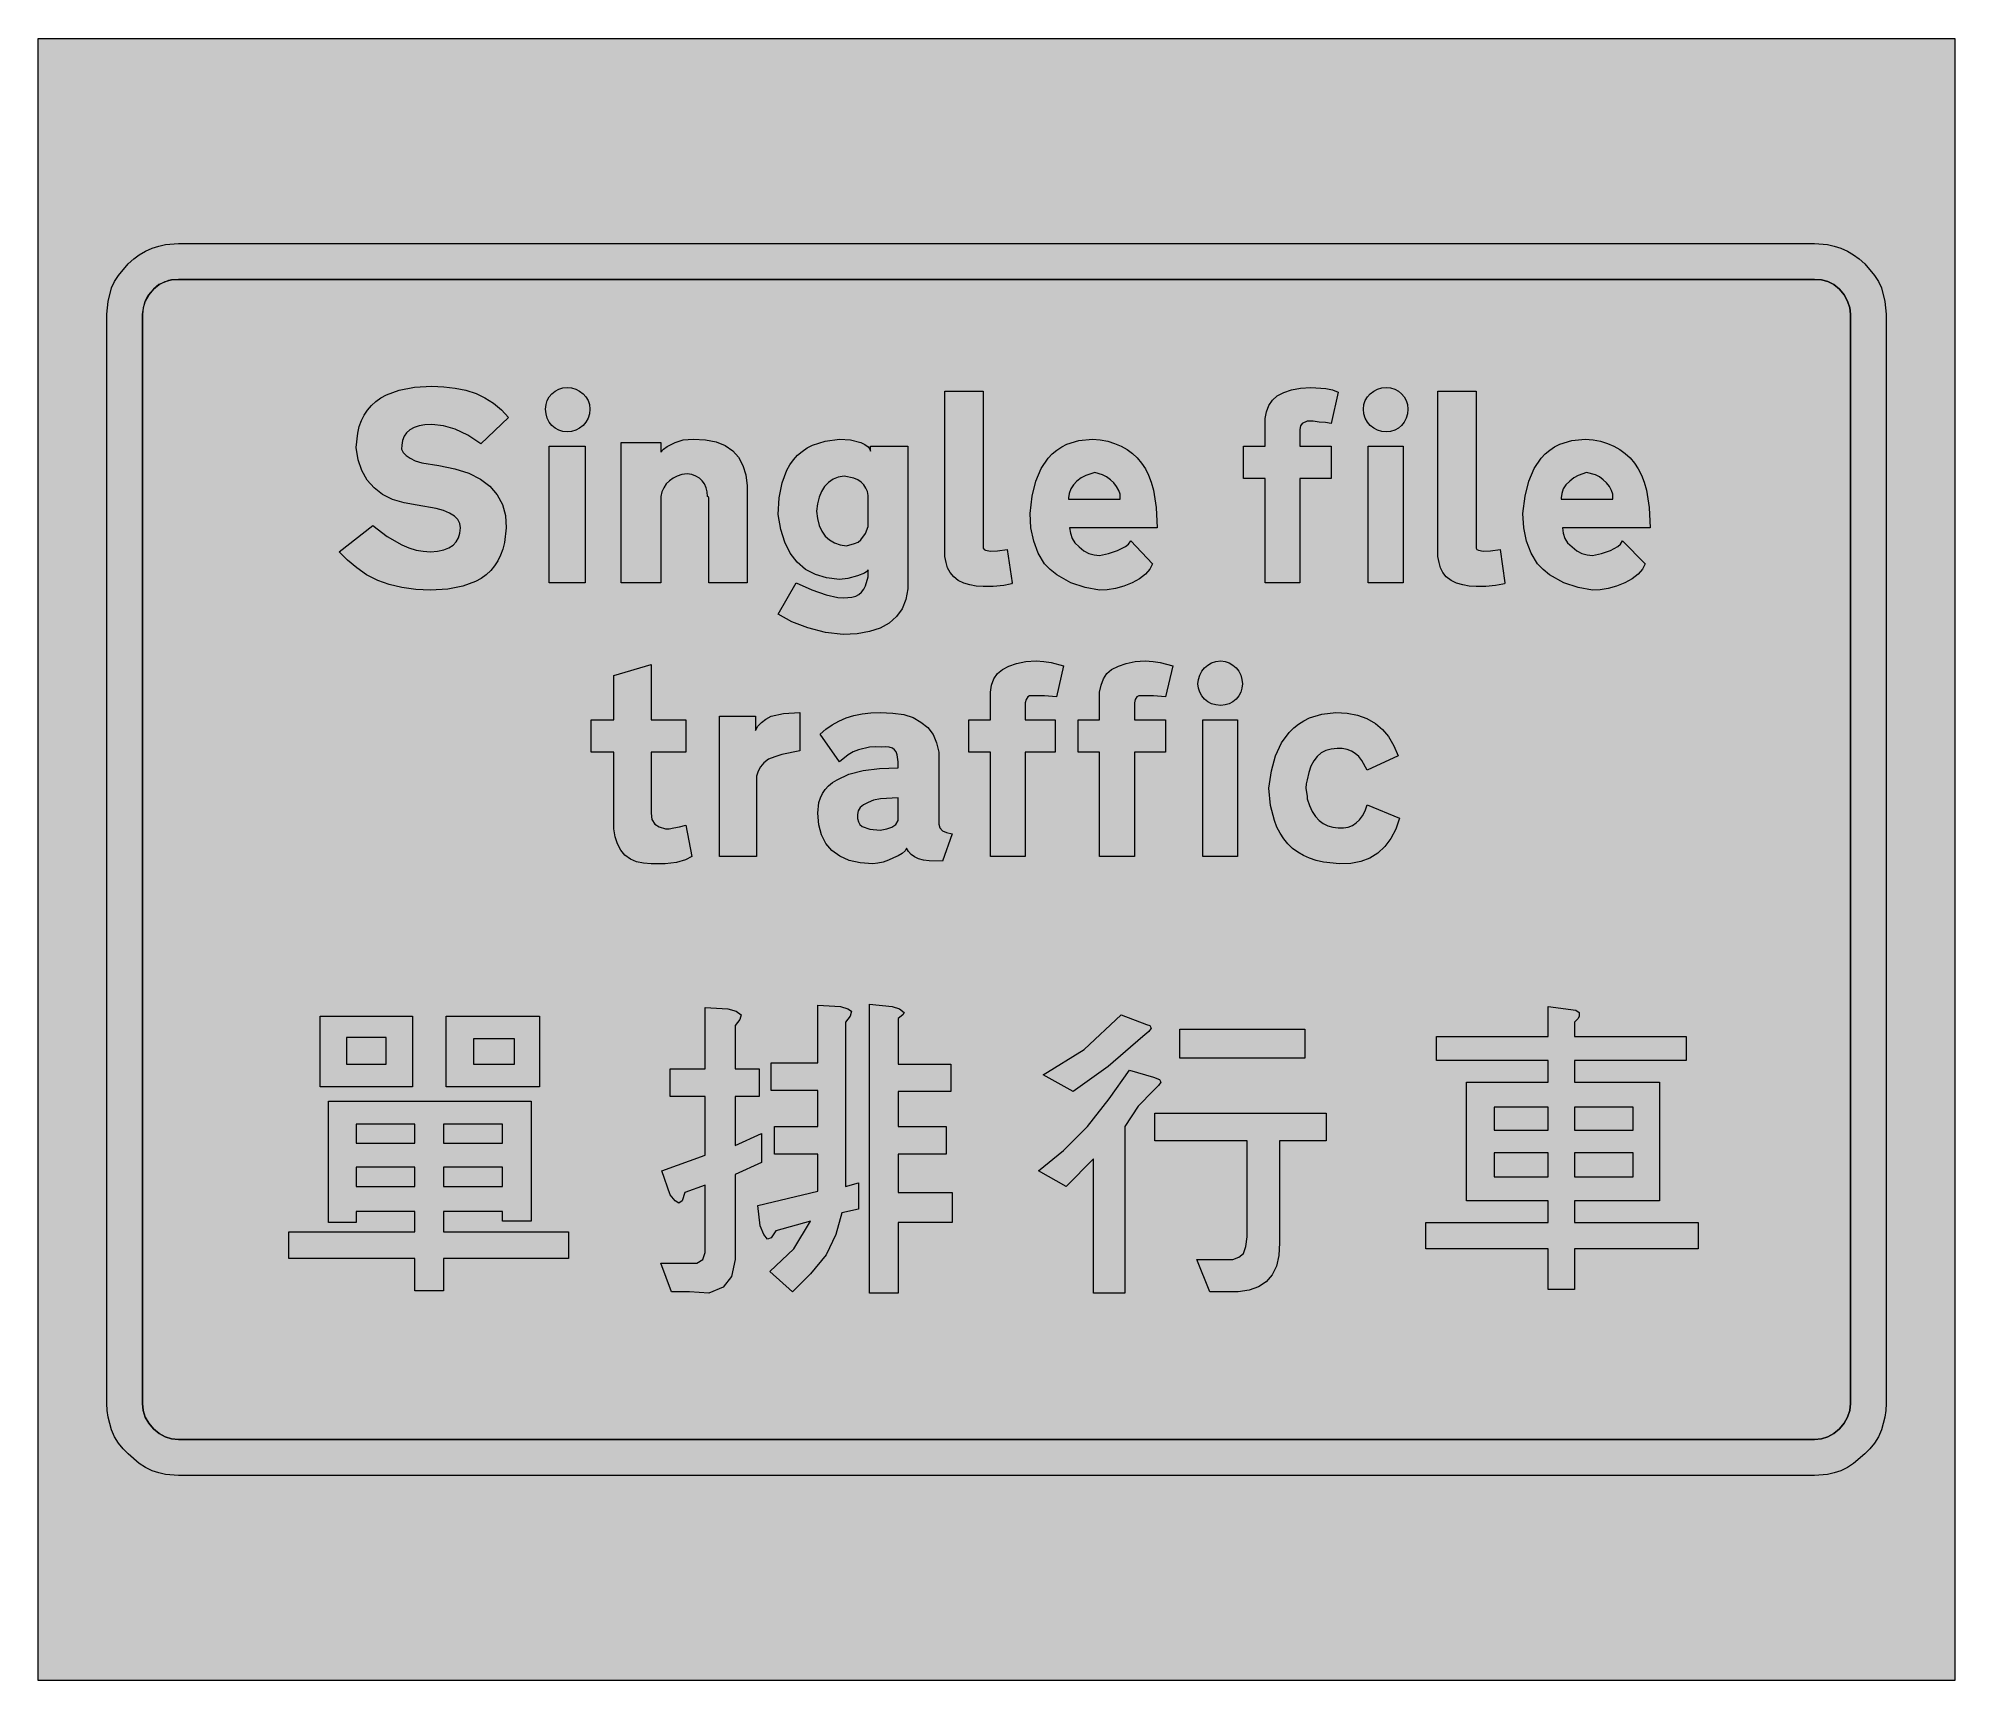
# Model space of a CAD drawing. Header units: metres. Extents: x 141 to 429, y 13 to 259.
import ezdxf

# ---------------------------------------------------------------- set-up
doc = ezdxf.new("R2010")
doc.units = ezdxf.units.M
for name, color, linetype, true_color in [('FILL_BLACK_000000', 7, 'Continuous', 0x000000), ('FILL_WHITE_FFFFFF', 7, 'Continuous', 0xffffff), ('FILL_YELLOW_FFFF00', 7, 'Continuous', 0xffff00)]:
    doc.layers.add(name, color=color, linetype=linetype, true_color=true_color)

msp = doc.modelspace()

# ---------------------------------------------------------------- hatches: boundary and pattern name
at = {"layer": 'FILL_BLACK_000000', "true_color": 0x000000}
h = msp.add_hatch(color=7, dxfattribs=at)
h.dxf.hatch_style = 1
h.paths.add_polyline_path([(409.68, 228.26), (410.69, 228.04), (411.66, 227.7), (412.68, 227.26), (413.59, 226.73), (414.44, 226.11), (415.26, 225.36), (416.72, 223.63), (417.31, 222.7), (417.78, 221.76), (418.27, 219.71), (418.5, 217.8), (418.5, 54.36), (418.44, 53.31), (418.27, 52.31), (417.78, 50.4), (417.31, 49.36), (416.72, 48.4), (416.03, 47.54), (415.26, 46.8), (413.59, 45.34), (412.68, 44.75), (411.66, 44.28), (410.69, 43.94), (409.68, 43.72), (407.7, 43.56), (162.18, 43.56), (160.2, 43.72), (159.19, 43.94), (158.22, 44.28), (157.2, 44.75), (156.28, 45.34), (154.62, 46.8), (153.85, 47.54), (153.16, 48.4), (152.57, 49.36), (152.1, 50.4), (151.6, 52.31), (151.44, 53.31), (151.38, 54.36), (151.38, 217.8), (151.6, 219.71), (152.1, 221.76), (152.57, 222.7), (153.16, 223.63), (154.62, 225.36), (155.44, 226.11), (156.28, 226.73), (157.2, 227.26), (158.22, 227.7), (159.19, 228.04), (160.2, 228.26), (162.18, 228.42), (407.7, 228.42), (409.68, 228.26)])
h.paths.add_polyline_path([(157.18, 52.34), (157.69, 51.42), (158.4, 50.58), (159.24, 49.87), (160.15, 49.37), (161.13, 49.06), (162.18, 48.96), (407.7, 48.96), (408.75, 49.06), (409.72, 49.37), (410.64, 49.87), (411.48, 50.58), (412.19, 51.42), (412.69, 52.34), (413, 53.31), (413.1, 54.36), (413.1, 217.8), (413, 218.77), (412.69, 219.76), (412.19, 220.71), (411.48, 221.58), (410.64, 222.26), (409.72, 222.71), (408.75, 222.95), (407.7, 223.02), (162.18, 223.02), (161.12, 222.98), (160.64, 222.87), (160.2, 222.66), (159.23, 222.26), (158.4, 221.58), (157.69, 220.71), (157.18, 219.76), (156.88, 218.77), (156.78, 217.8), (156.78, 54.36), (156.88, 53.31), (157.18, 52.34)], flags=16)
h = msp.add_hatch(color=7, dxfattribs=at)
h.dxf.hatch_style = 1
h.paths.add_polyline_path([(195.65, 197.57), (195.88, 197.06), (196.32, 196.61), (196.92, 196.2), (197.7, 195.83), (198.67, 195.53), (201.24, 195.12), (203.64, 194.62), (205.73, 193.94), (207.48, 193.06), (208.91, 191.99), (210.01, 190.73), (210.78, 189.27), (211.22, 187.62), (211.32, 185.76), (211.08, 183.55), (210.84, 182.56), (210.51, 181.64), (210.1, 180.8), (209.6, 180.03), (209.02, 179.34), (208.35, 178.72), (207.6, 178.17), (206.76, 177.7), (204.84, 176.98), (202.58, 176.54), (199.98, 176.4), (197.76, 176.5), (195.68, 176.78), (193.78, 177.24), (192.06, 177.84), (190.4, 178.72), (188.91, 179.73), (187.55, 180.88), (186.3, 182.16), (191.34, 186.12), (193.5, 184.44), (195.66, 183.2), (196.74, 182.75), (197.82, 182.42), (198.9, 182.23), (199.98, 182.16), (201.05, 182.27), (201.97, 182.47), (202.75, 182.76), (203.38, 183.15), (203.86, 183.64), (204.21, 184.24), (204.41, 184.94), (204.48, 185.76), (204.38, 186.4), (204.07, 186.98), (203.57, 187.49), (202.86, 187.94), (201.95, 188.34), (200.83, 188.67), (198, 189.18), (196.03, 189.49), (194.29, 190.02), (192.79, 190.77), (191.52, 191.75), (190.49, 192.93), (189.7, 194.34), (189.14, 195.97), (188.82, 197.82), (189.06, 199.97), (189.3, 200.94), (189.63, 201.84), (190.04, 202.66), (190.54, 203.41), (191.12, 204.1), (191.79, 204.71), (192.54, 205.24), (193.38, 205.71), (195.3, 206.43), (197.56, 206.86), (200.16, 207), (201.99, 206.93), (203.69, 206.73), (205.3, 206.39), (206.82, 205.92), (208.16, 205.28), (209.45, 204.46), (210.64, 203.46), (211.68, 202.32), (207.54, 198.36), (205.58, 199.65), (203.71, 200.54), (201.92, 201.07), (200.16, 201.24), (199.15, 201.19), (198.27, 201.04), (197.52, 200.79), (196.9, 200.45), (196.4, 200.02), (196.03, 199.49), (195.79, 198.88), (195.66, 198.18), (195.65, 197.57)])
h = msp.add_hatch(color=7, dxfattribs=at)
h.dxf.hatch_style = 1
h.paths.add_polyline_path([(223.85, 202.86), (223.64, 202.21), (223.31, 201.63), (222.88, 201.13), (222.37, 200.72), (221.79, 200.42), (221.16, 200.23), (220.5, 200.16), (219.84, 200.23), (219.23, 200.42), (218.68, 200.72), (218.2, 201.13), (217.81, 201.63), (217.51, 202.21), (217.33, 202.86), (217.26, 203.58), (217.33, 204.24), (217.51, 204.85), (217.81, 205.4), (218.2, 205.88), (218.68, 206.27), (219.23, 206.57), (219.84, 206.75), (220.5, 206.82), (221.16, 206.75), (221.79, 206.57), (222.37, 206.27), (222.88, 205.88), (223.31, 205.4), (223.64, 204.85), (223.85, 204.24), (223.92, 203.58), (223.85, 202.86)])
h = msp.add_hatch(color=7, dxfattribs=at)
h.dxf.hatch_style = 1
h.paths.add_polyline_path([(282.96, 182.88), (282.96, 182.7), (283.08, 182.52), (283.29, 182.39), (284.02, 182.27), (285.11, 182.32), (286.56, 182.52), (287.28, 177.48), (287.21, 177.37), (286.99, 177.3), (286.02, 177.12), (284.42, 176.96), (282.96, 176.94), (281.91, 177), (280.94, 177.19), (280.02, 177.47), (279.18, 177.84), (278.54, 178.41), (278.01, 179.06), (277.61, 179.76), (277.38, 180.54), (277.2, 181.44), (277.2, 181.98), (277.2, 206.28), (282.96, 206.28), (282.96, 182.88)])
h = msp.add_hatch(color=7, dxfattribs=at)
h.dxf.hatch_style = 1
h.paths.add_polyline_path([(325.26, 177.48), (325.26, 193.14), (322.02, 193.14), (322.02, 198), (325.26, 198), (325.26, 202.14), (325.47, 203.18), (325.82, 204.12), (326.35, 204.92), (327.06, 205.56), (328.08, 206.06), (329.24, 206.46), (330.58, 206.72), (332.1, 206.82), (334.37, 206.66), (335.37, 206.44), (336.24, 206.1), (335.16, 201.42), (334.33, 201.58), (333.36, 201.6), (332.46, 201.76), (331.56, 201.78), (330.84, 201.42), (330.59, 201.04), (330.48, 200.52), (330.48, 198), (335.16, 198), (335.16, 193.14), (330.48, 193.14), (330.48, 177.48), (325.26, 177.48)])
h = msp.add_hatch(color=7, dxfattribs=at)
h.dxf.hatch_style = 1
h.paths.add_polyline_path([(346.61, 202.86), (346.43, 202.21), (346.13, 201.63), (345.73, 201.13), (345.26, 200.72), (344.71, 200.42), (344.1, 200.23), (343.44, 200.16), (342.78, 200.23), (342.15, 200.42), (341.57, 200.72), (341.05, 201.13), (340.63, 201.63), (340.3, 202.21), (340.09, 202.86), (340.02, 203.58), (340.09, 204.24), (340.3, 204.85), (340.63, 205.4), (341.05, 205.88), (341.57, 206.27), (342.15, 206.57), (342.78, 206.75), (343.44, 206.82), (344.1, 206.75), (344.71, 206.57), (345.26, 206.27), (345.73, 205.88), (346.13, 205.4), (346.43, 204.85), (346.61, 204.24), (346.68, 203.58), (346.61, 202.86)])
h = msp.add_hatch(color=7, dxfattribs=at)
h.dxf.hatch_style = 1
h.paths.add_polyline_path([(356.94, 182.88), (356.94, 182.7), (357.06, 182.52), (357.27, 182.39), (358, 182.27), (359.09, 182.32), (360.54, 182.52), (361.26, 177.48), (361.19, 177.37), (360.95, 177.3), (359.82, 177.12), (358.38, 176.96), (356.94, 176.94), (355.89, 177), (354.92, 177.19), (354, 177.47), (353.16, 177.84), (352.45, 178.41), (351.92, 179.06), (351.57, 179.76), (351.36, 180.54), (351.18, 181.44), (351.18, 181.98), (351.18, 206.28), (356.94, 206.28), (356.94, 182.88)])
h = msp.add_hatch(color=7, dxfattribs=at)
h.dxf.hatch_style = 1
h.paths.add_polyline_path([(241.74, 189.9), (241.74, 190.08), (241.74, 190.26), (241.72, 190.35), (241.56, 190.44), (241.51, 191.15), (241.36, 191.78), (241.11, 192.34), (240.77, 192.83), (240.34, 193.22), (239.81, 193.53), (239.2, 193.74), (238.5, 193.86), (237.72, 193.74), (237.02, 193.53), (236.39, 193.22), (235.85, 192.83), (235.38, 192.34), (235.01, 191.78), (234.72, 191.15), (234.54, 190.44), (234.54, 177.48), (228.6, 177.48), (228.6, 198.54), (234.54, 198.54), (234.54, 197.1), (234.98, 197.58), (235.49, 197.96), (236.7, 198.54), (237.92, 198.95), (239.4, 199.08), (241.24, 198.97), (242.84, 198.64), (244.21, 198.09), (245.34, 197.33), (246.23, 196.34), (246.89, 195.13), (247.31, 193.71), (247.5, 192.06), (247.5, 177.48), (241.74, 177.48), (241.74, 189.54), (241.74, 189.61), (241.74, 189.72), (241.74, 189.9)])
h = msp.add_hatch(color=7, dxfattribs=at)
h.dxf.hatch_style = 1
h.paths.add_polyline_path([(270.78, 173.61), (269.95, 172.44), (268.85, 171.47), (267.49, 170.72), (265.87, 170.18), (264.01, 169.85), (261.9, 169.74), (259.27, 170.07), (256.63, 170.73), (254.2, 171.66), (252.18, 172.8), (254.88, 177.48), (257.2, 176.45), (259.38, 175.68), (261.13, 175.3), (261.91, 175.25), (262.62, 175.32), (263.25, 175.37), (263.81, 175.52), (264.28, 175.77), (264.69, 176.11), (265.03, 176.54), (265.3, 177.07), (265.68, 178.38), (265.68, 179.46), (265.48, 179.19), (265.14, 178.94), (264.06, 178.56), (262.64, 178.16), (261.36, 178.02), (259.44, 178.23), (257.75, 178.73), (256.27, 179.51), (255.01, 180.59), (253.98, 181.94), (253.16, 183.59), (252.56, 185.52), (252.18, 187.74), (252.32, 190.28), (252.75, 192.5), (253.47, 194.4), (253.94, 195.23), (254.47, 195.98), (255.08, 196.64), (255.77, 197.23), (256.52, 197.74), (257.34, 198.17), (259.21, 198.78), (261.36, 199.08), (263.05, 198.95), (264.6, 198.54), (265.2, 198.24), (265.66, 197.91), (265.94, 197.58), (266.04, 197.28), (266.04, 198), (271.62, 198), (271.62, 176.58), (271.34, 174.99), (270.78, 173.61)])
h.paths.add_polyline_path([(265.35, 191.73), (265.03, 192.2), (264.62, 192.6), (264.12, 192.94), (263.53, 193.2), (262.08, 193.5), (261.19, 193.35), (260.4, 193.04), (259.71, 192.58), (259.13, 191.97), (258.66, 191.23), (258.31, 190.36), (258.07, 189.38), (257.94, 188.28), (258.07, 187.13), (258.34, 186.12), (258.73, 185.25), (259.24, 184.52), (259.88, 183.94), (260.62, 183.5), (261.48, 183.2), (262.44, 183.06), (263.65, 183.38), (264.16, 183.62), (264.6, 183.96), (265.27, 184.88), (265.68, 185.94), (265.68, 190.62), (265.56, 191.2), (265.35, 191.73)], flags=16)
h = msp.add_hatch(color=7, dxfattribs=at)
h.dxf.hatch_style = 1
h.paths.add_polyline_path([(296.03, 184.95), (296.28, 184.14), (296.68, 183.51), (297.36, 182.88), (298.07, 182.3), (298.82, 181.91), (299.61, 181.69), (300.42, 181.62), (301.77, 181.91), (303.12, 182.34), (304.31, 182.93), (304.77, 183.3), (305.1, 183.78), (308.34, 180.36), (307.94, 179.56), (307.28, 178.79), (306.39, 178.08), (305.28, 177.48), (304.04, 177.01), (302.78, 176.67), (301.56, 176.47), (300.42, 176.4), (298.26, 176.81), (296.1, 177.48), (293.98, 178.72), (293.01, 179.48), (292.14, 180.36), (291.19, 181.95), (290.52, 183.74), (290.11, 185.73), (289.98, 187.92), (290.3, 190.51), (290.86, 192.75), (291.66, 194.65), (292.7, 196.2), (293.32, 196.85), (293.99, 197.42), (294.73, 197.9), (295.52, 198.3), (297.31, 198.85), (299.34, 199.08), (300.52, 198.96), (301.63, 198.75), (302.67, 198.43), (303.64, 198.02), (304.53, 197.52), (305.34, 196.93), (306.07, 196.25), (306.72, 195.48), (307.29, 194.62), (307.77, 193.66), (308.17, 192.59), (308.5, 191.43), (308.92, 188.8), (309.06, 185.76), (295.92, 185.76), (296.03, 184.95)])
h.paths.add_polyline_path([(303.48, 190.8), (303.28, 191.37), (302.96, 191.95), (302.54, 192.5), (302.04, 192.96), (301.47, 193.41), (300.87, 193.7), (299.7, 194.04), (298.35, 193.61), (297.67, 193.26), (297, 192.78), (296.5, 192.21), (296.1, 191.59), (295.84, 190.93), (295.74, 190.26), (295.74, 190.08), (303.48, 190.08), (303.48, 190.8)], flags=16)
h = msp.add_hatch(color=7, dxfattribs=at)
h.dxf.hatch_style = 1
h.paths.add_polyline_path([(370.01, 184.95), (370.26, 184.14), (370.67, 183.51), (371.34, 182.88), (372.05, 182.3), (372.8, 181.91), (373.59, 181.69), (374.4, 181.62), (375.75, 181.91), (377.1, 182.34), (378.2, 182.93), (378.59, 183.3), (378.9, 183.78), (382.32, 180.36), (381.92, 179.56), (381.26, 178.79), (380.37, 178.08), (379.26, 177.48), (378.02, 177.01), (376.76, 176.67), (375.54, 176.47), (374.4, 176.4), (372.24, 176.81), (370.08, 177.48), (367.96, 178.72), (366.99, 179.48), (366.12, 180.36), (365.17, 181.95), (364.5, 183.74), (364.1, 185.73), (363.96, 187.92), (364.28, 190.51), (364.84, 192.75), (365.64, 194.65), (366.68, 196.2), (367.3, 196.85), (367.97, 197.42), (368.71, 197.9), (369.5, 198.3), (371.29, 198.85), (373.32, 199.08), (374.5, 198.96), (375.61, 198.75), (376.65, 198.43), (377.62, 198.02), (378.51, 197.52), (379.32, 196.93), (380.05, 196.25), (380.7, 195.48), (381.27, 194.62), (381.75, 193.66), (382.15, 192.59), (382.48, 191.43), (382.9, 188.8), (383.04, 185.76), (369.9, 185.76), (370.01, 184.95)])
h.paths.add_polyline_path([(377.46, 190.8), (377.26, 191.37), (376.94, 191.95), (376.52, 192.5), (376.02, 192.96), (375.45, 193.41), (374.83, 193.7), (373.5, 194.04), (372.24, 193.61), (371.58, 193.26), (370.98, 192.78), (370.4, 192.21), (370.01, 191.59), (369.79, 190.93), (369.72, 190.26), (369.72, 190.08), (377.46, 190.08), (377.46, 190.8)], flags=16)
h = msp.add_hatch(color=7, dxfattribs=at)
h.dxf.hatch_style = 1
h.paths.add_polyline_path([(223.2, 198), (223.2, 177.48), (217.8, 177.48), (217.8, 198), (223.2, 198)])
h = msp.add_hatch(color=7, dxfattribs=at)
h.dxf.hatch_style = 1
h.paths.add_polyline_path([(345.96, 198), (345.96, 177.48), (340.74, 177.48), (340.74, 198), (345.96, 198)])
h = msp.add_hatch(color=7, dxfattribs=at)
h.dxf.hatch_style = 1
h.paths.add_polyline_path([(238.32, 156.96), (238.32, 152.1), (233.1, 152.1), (233.1, 142.92), (233.23, 141.98), (233.64, 141.3), (234.31, 140.87), (235.26, 140.58), (235.82, 140.6), (236.52, 140.76), (237.35, 140.87), (238.32, 141.12), (239.22, 136.44), (238.24, 135.94), (236.9, 135.56), (235.2, 135.35), (233.1, 135.36), (231.95, 135.43), (230.92, 135.65), (229.99, 136.04), (229.14, 136.62), (228.53, 137.39), (228.06, 138.33), (227.72, 139.4), (227.52, 140.58), (227.52, 152.1), (224.1, 152.1), (224.1, 156.96), (227.52, 156.96), (227.52, 163.62), (233.1, 165.24), (233.1, 156.96), (238.32, 156.96)])
h = msp.add_hatch(color=7, dxfattribs=at)
h.dxf.hatch_style = 1
h.paths.add_polyline_path([(284.04, 136.44), (284.04, 152.1), (280.8, 152.1), (280.8, 156.96), (284.04, 156.96), (284.04, 161.1), (284.17, 162.14), (284.53, 163.08), (285.1, 163.88), (285.84, 164.52), (286.78, 165.02), (287.96, 165.42), (289.33, 165.68), (290.88, 165.78), (292.06, 165.72), (293.15, 165.56), (295.02, 165.06), (293.94, 160.38), (292.14, 160.56), (290.34, 160.56), (289.91, 160.54), (289.62, 160.38), (289.37, 160), (289.26, 159.48), (289.26, 156.96), (293.76, 156.96), (293.76, 152.1), (289.26, 152.1), (289.26, 136.44), (284.04, 136.44)])
h = msp.add_hatch(color=7, dxfattribs=at)
h.dxf.hatch_style = 1
h.paths.add_polyline_path([(300.42, 136.44), (300.42, 152.1), (297.18, 152.1), (297.18, 156.96), (300.42, 156.96), (300.42, 161.1), (300.63, 162.14), (300.98, 163.08), (301.51, 163.88), (302.22, 164.52), (303.24, 165.02), (304.4, 165.42), (305.74, 165.68), (307.26, 165.78), (308.44, 165.72), (309.53, 165.56), (311.4, 165.06), (310.32, 160.38), (308.52, 160.56), (306.72, 160.56), (306.29, 160.54), (306, 160.38), (305.75, 160), (305.64, 159.48), (305.64, 156.96), (310.32, 156.96), (310.32, 152.1), (305.64, 152.1), (305.64, 136.44), (300.42, 136.44)])
h = msp.add_hatch(color=7, dxfattribs=at)
h.dxf.hatch_style = 1
h.paths.add_polyline_path([(321.77, 161.7), (321.59, 161.09), (321.29, 160.54), (320.89, 160.07), (320.42, 159.67), (319.87, 159.37), (319.26, 159.19), (318.6, 159.12), (317.88, 159.19), (317.23, 159.37), (316.65, 159.67), (316.15, 160.07), (315.74, 160.54), (315.44, 161.09), (315.25, 161.7), (315.18, 162.36), (315.25, 163.02), (315.44, 163.65), (315.74, 164.23), (316.15, 164.75), (316.65, 165.17), (317.23, 165.5), (317.88, 165.71), (318.6, 165.78), (319.26, 165.71), (319.87, 165.5), (320.42, 165.17), (320.89, 164.75), (321.29, 164.23), (321.59, 163.65), (321.77, 163.02), (321.84, 162.36), (321.77, 161.7)])
h = msp.add_hatch(color=7, dxfattribs=at)
h.dxf.hatch_style = 1
h.paths.add_polyline_path([(243.36, 157.5), (248.76, 157.5), (248.76, 155.34), (249.13, 155.98), (249.66, 156.56), (250.33, 157.06), (251.1, 157.5), (252.99, 157.91), (255.42, 158.04), (255.42, 152.28), (252.74, 151.72), (251.65, 151.39), (250.74, 151.02), (250.03, 150.47), (249.5, 149.9), (249.15, 149.25), (248.94, 148.5), (248.94, 136.44), (243.36, 136.44), (243.36, 157.5)])
h = msp.add_hatch(color=7, dxfattribs=at)
h.dxf.hatch_style = 1
h.paths.add_polyline_path([(274.84, 135.77), (273.98, 135.87), (273.24, 136.08), (272.63, 136.38), (272.14, 136.76), (271.75, 137.19), (271.44, 137.7), (271.21, 137.3), (270.79, 136.91), (270.2, 136.56), (269.46, 136.26), (268.73, 135.89), (267.93, 135.61), (267.13, 135.42), (266.4, 135.36), (264.49, 135.49), (262.83, 135.86), (261.41, 136.47), (260.23, 137.32), (259.32, 138.39), (258.65, 139.69), (258.25, 141.2), (258.12, 142.92), (258.29, 144.54), (258.51, 145.26), (258.82, 145.91), (259.22, 146.51), (259.71, 147.05), (260.31, 147.53), (261, 147.96), (262.79, 148.77), (264.91, 149.33), (267.38, 149.66), (270.18, 149.76), (270.18, 150.66), (270.04, 151.7), (269.88, 152.13), (269.64, 152.46), (269.31, 152.69), (268.85, 152.84), (268.3, 152.89), (267.66, 152.82), (266.75, 152.89), (265.88, 152.84), (264.24, 152.46), (263.44, 152.13), (262.67, 151.7), (261.36, 150.66), (258.48, 154.8), (259.33, 155.56), (260.27, 156.22), (261.28, 156.77), (262.37, 157.23), (263.54, 157.58), (264.78, 157.84), (266.1, 157.99), (267.48, 158.04), (269.37, 157.97), (271.01, 157.73), (272.42, 157.28), (273.6, 156.6), (274.65, 155.8), (275.42, 154.76), (275.95, 153.51), (276.3, 152.1), (276.3, 141.3), (276.43, 140.72), (276.82, 140.31), (277.44, 140.03), (278.28, 139.86), (276.84, 135.72), (274.84, 135.77)])
h.paths.add_polyline_path([(264.22, 141.64), (264.44, 141.25), (264.78, 140.94), (265.93, 140.54), (267.48, 140.4), (268.46, 140.57), (269.24, 140.85), (269.81, 141.26), (270.18, 141.84), (270.18, 145.26), (267.52, 145.1), (266.48, 144.88), (265.68, 144.54), (264.97, 144.21), (264.46, 143.78), (264.16, 143.27), (264.06, 142.74), (264.1, 142.13), (264.22, 141.64)], flags=16)
h = msp.add_hatch(color=7, dxfattribs=at)
h.dxf.hatch_style = 1
h.paths.add_polyline_path([(321.12, 156.96), (321.12, 136.44), (315.9, 136.44), (315.9, 156.96), (321.12, 156.96)])
h = msp.add_hatch(color=7, dxfattribs=at)
h.dxf.hatch_style = 1
h.paths.add_polyline_path([(337.57, 157.94), (339.12, 157.64), (340.54, 157.13), (341.82, 156.42), (342.88, 155.5), (343.8, 154.44), (344.59, 153.07), (345.24, 151.56), (340.56, 149.4), (339.78, 150.84), (339.31, 151.42), (338.78, 151.9), (338.2, 152.26), (337.55, 152.51), (336.84, 152.64), (336.06, 152.64), (335.17, 152.56), (334.37, 152.34), (333.67, 151.97), (333.07, 151.45), (332.56, 150.79), (332.14, 149.98), (331.81, 149.04), (331.56, 147.96), (331.4, 147.33), (331.38, 146.7), (331.56, 145.44), (331.56, 145.08), (331.92, 144.07), (332.34, 143.19), (332.82, 142.45), (333.36, 141.84), (333.97, 141.37), (334.65, 141.03), (335.4, 140.83), (336.24, 140.76), (337.02, 140.72), (337.72, 140.85), (338.37, 141.11), (338.94, 141.48), (339.45, 141.95), (339.88, 142.56), (340.26, 143.3), (340.56, 144.18), (345.42, 142.2), (344.86, 140.56), (344.14, 139.13), (343.25, 137.93), (342.2, 136.96), (340.99, 136.21), (339.62, 135.69), (338.1, 135.41), (336.42, 135.36), (334.01, 135.6), (332.93, 135.84), (331.93, 136.17), (331, 136.58), (330.15, 137.08), (329.38, 137.66), (328.68, 138.33), (328.06, 139.08), (327.51, 139.92), (327.04, 140.84), (326.65, 141.84), (326.08, 144.1), (325.8, 146.7), (326.2, 149.3), (326.84, 151.56), (327.74, 153.48), (328.88, 155.07), (329.55, 155.74), (330.27, 156.32), (331.06, 156.82), (331.9, 157.23), (333.77, 157.8), (335.88, 158.04), (337.57, 157.94)])
h = msp.add_hatch(color=7, dxfattribs=at)
h.dxf.hatch_style = 1
h.paths.add_polyline_path([(197.28, 101.88), (183.42, 101.88), (183.42, 112.5), (197.28, 112.5), (197.28, 101.88)])
h.paths.add_polyline_path([(193.32, 109.26), (187.38, 109.26), (187.38, 105.3), (193.32, 105.3), (193.32, 109.26)], flags=16)
h = msp.add_hatch(color=7, dxfattribs=at)
h.dxf.hatch_style = 1
h.paths.add_polyline_path([(216.36, 101.88), (202.32, 101.88), (202.32, 112.5), (216.36, 112.5), (216.36, 101.88)])
h.paths.add_polyline_path([(212.58, 109.08), (206.46, 109.08), (206.46, 105.3), (212.58, 105.3), (212.58, 109.08)], flags=16)
h = msp.add_hatch(color=7, dxfattribs=at)
h.dxf.hatch_style = 1
h.paths.add_polyline_path([(241.2, 104.58), (241.2, 113.76), (244.62, 113.58), (245.88, 113.22), (246.6, 112.68), (246.42, 111.96), (245.7, 111.06), (245.7, 104.58), (249.3, 104.58), (249.3, 100.44), (245.7, 100.44), (245.7, 93.06), (249.66, 94.86), (249.66, 90.54), (245.7, 88.74), (245.7, 75.96), (245.16, 73.44), (243.9, 71.82), (241.74, 70.92), (238.86, 71.1), (236.16, 71.1), (234.54, 75.42), (239.94, 75.42), (240.84, 75.96), (241.2, 77.04), (241.2, 87.12), (238.14, 86.04), (237.78, 84.78), (237.24, 84.42), (236.7, 84.78), (235.98, 85.68), (234.72, 89.28), (241.2, 91.62), (241.2, 100.44), (235.98, 100.44), (235.98, 104.58), (241.2, 104.58)])
h = msp.add_hatch(color=7, dxfattribs=at)
h.dxf.hatch_style = 1
h.paths.add_polyline_path([(251.1, 105.48), (258.12, 105.48), (258.12, 114.12), (261.54, 113.94), (262.62, 113.58), (263.16, 113.22), (262.98, 112.5), (262.26, 111.6), (262.26, 86.94), (264.24, 87.48), (264.24, 83.52), (261.72, 82.98), (260.82, 79.74), (259.38, 76.68), (257.04, 73.8), (254.34, 71.1), (250.92, 74.16), (254.52, 77.58), (257.04, 81.72), (251.82, 80.28), (251.1, 79.2), (250.56, 79.02), (250.02, 79.74), (249.48, 81), (249.12, 84.06), (258.12, 86.22), (258.12, 91.8), (251.64, 91.8), (251.64, 95.94), (258.12, 95.94), (258.12, 101.34), (251.1, 101.34), (251.1, 105.48)])
h = msp.add_hatch(color=7, dxfattribs=at)
h.dxf.hatch_style = 1
h.paths.add_polyline_path([(269.28, 113.94), (270.36, 113.58), (271.08, 113.04), (270.9, 112.68), (270.18, 112.14), (270.18, 105.3), (278.1, 105.3), (278.1, 101.16), (270.18, 101.16), (270.18, 95.94), (277.38, 95.94), (277.38, 91.8), (270.18, 91.8), (270.18, 86.04), (278.28, 86.04), (278.28, 81.54), (270.18, 81.54), (270.18, 70.92), (265.86, 70.92), (265.86, 114.3), (269.28, 113.94)])
h = msp.add_hatch(color=7, dxfattribs=at)
h.dxf.hatch_style = 1
h.paths.add_polyline_path([(298.08, 107.46), (303.66, 112.68), (307.44, 111.24), (307.98, 111.06), (308.16, 110.7), (307.8, 110.16), (306.9, 109.44), (301.68, 104.94), (296.46, 101.16), (291.96, 103.68), (298.08, 107.46)])
h = msp.add_hatch(color=7, dxfattribs=at)
h.dxf.hatch_style = 1
h.paths.add_polyline_path([(372.42, 112.5), (372.24, 112.14), (371.7, 111.6), (371.7, 109.44), (388.44, 109.44), (388.44, 105.84), (371.7, 105.84), (371.7, 102.6), (384.48, 102.6), (384.48, 84.78), (371.7, 84.78), (371.7, 81.54), (390.24, 81.54), (390.24, 77.58), (371.7, 77.58), (371.7, 71.46), (367.74, 71.46), (367.74, 77.58), (349.38, 77.58), (349.38, 81.54), (367.74, 81.54), (367.74, 84.78), (355.5, 84.78), (355.5, 102.6), (367.74, 102.6), (367.74, 105.84), (351, 105.84), (351, 109.44), (367.74, 109.44), (367.74, 113.94), (371.88, 113.4), (372.42, 113.04), (372.42, 112.5)])
h.paths.add_polyline_path([(367.74, 95.4), (367.74, 98.82), (359.64, 98.82), (359.64, 95.4), (367.74, 95.4)], flags=16)
h.paths.add_polyline_path([(359.64, 88.38), (367.74, 88.38), (367.74, 91.98), (359.64, 91.98), (359.64, 88.38)], flags=16)
h.paths.add_polyline_path([(371.7, 98.82), (371.7, 95.4), (380.52, 95.4), (380.52, 98.82), (371.7, 98.82)], flags=16)
h.paths.add_polyline_path([(380.52, 91.98), (371.7, 91.98), (371.7, 88.38), (380.52, 88.38), (380.52, 91.98)], flags=16)
h = msp.add_hatch(color=7, dxfattribs=at)
h.dxf.hatch_style = 1
h.paths.add_polyline_path([(331.2, 110.52), (331.2, 106.2), (312.48, 106.2), (312.48, 110.52), (331.2, 110.52)])
h = msp.add_hatch(color=7, dxfattribs=at)
h.dxf.hatch_style = 1
h.paths.add_polyline_path([(295.02, 92.34), (298.62, 95.94), (301.86, 100.08), (304.92, 104.4), (308.52, 103.32), (309.42, 102.96), (309.6, 102.6), (309.24, 102.06), (308.52, 101.34), (306.18, 99), (304.2, 95.94), (304.2, 70.92), (299.52, 70.92), (299.52, 91.08), (295.38, 86.94), (291.24, 89.28), (295.02, 92.34)])
h = msp.add_hatch(color=7, dxfattribs=at)
h.dxf.hatch_style = 1
h.paths.add_polyline_path([(210.78, 83.16), (201.96, 83.16), (201.96, 80.1), (220.68, 80.1), (220.68, 76.14), (201.96, 76.14), (201.96, 71.28), (197.64, 71.28), (197.64, 76.14), (178.74, 76.14), (178.74, 80.1), (197.64, 80.1), (197.64, 83.16), (188.82, 83.16), (188.82, 81.54), (184.68, 81.54), (184.68, 99.72), (215.1, 99.72), (215.1, 81.72), (210.78, 81.72), (210.78, 83.16)])
h.paths.add_polyline_path([(210.78, 93.42), (210.78, 96.3), (201.96, 96.3), (201.96, 93.42), (210.78, 93.42)], flags=16)
h.paths.add_polyline_path([(201.96, 86.94), (210.78, 86.94), (210.78, 89.82), (201.96, 89.82), (201.96, 86.94)], flags=16)
h.paths.add_polyline_path([(188.82, 96.3), (188.82, 93.42), (197.64, 93.42), (197.64, 96.3), (188.82, 96.3)], flags=16)
h.paths.add_polyline_path([(197.64, 89.82), (188.82, 89.82), (188.82, 86.94), (197.64, 86.94), (197.64, 89.82)], flags=16)
h = msp.add_hatch(color=7, dxfattribs=at)
h.dxf.hatch_style = 1
h.paths.add_polyline_path([(308.7, 93.78), (308.7, 97.92), (334.44, 97.92), (334.44, 93.78), (327.42, 93.78), (327.42, 78.48), (327.33, 76.56), (326.97, 74.95), (326.34, 73.65), (325.44, 72.63), (324.29, 71.88), (322.88, 71.39), (321.22, 71.13), (319.32, 71.1), (316.98, 71.1), (315, 75.96), (320.4, 75.96), (321.3, 76.32), (322.02, 76.86), (322.38, 77.94), (322.56, 79.38), (322.56, 93.78), (308.7, 93.78)])
at = {"layer": 'FILL_WHITE_FFFFFF', "true_color": 0xffffff}
h = msp.add_hatch(color=7, dxfattribs=at)
h.dxf.hatch_style = 1
h.paths.add_polyline_path([(407.7, 223.02), (408.75, 222.95), (409.72, 222.71), (410.64, 222.26), (411.48, 221.58), (412.19, 220.71), (412.69, 219.76), (413, 218.77), (413.1, 217.8), (413.1, 54.36), (413, 53.31), (412.69, 52.34), (412.19, 51.42), (411.48, 50.58), (410.64, 49.87), (409.72, 49.37), (408.75, 49.06), (407.7, 48.96), (162.18, 48.96), (161.13, 49.06), (160.15, 49.37), (159.24, 49.87), (158.4, 50.58), (157.69, 51.42), (157.18, 52.34), (156.88, 53.31), (156.78, 54.36), (156.78, 217.8), (156.89, 218.72), (157.14, 219.78), (157.63, 220.68), (158.4, 221.58), (159.24, 222.26), (160.15, 222.71), (161.13, 222.95), (162.18, 223.02), (407.7, 223.02)])
at = {"layer": 'FILL_YELLOW_FFFF00', "true_color": 0xffff00}
h = msp.add_hatch(color=7, dxfattribs=at)
h.dxf.hatch_style = 1
h.paths.add_polyline_path([(428.76, 259.2), (428.76, 12.78), (141.12, 12.78), (141.12, 259.2), (428.76, 259.2)])

# ---------------------------------------------------------------- linework, layer by layer
at = {"layer": 'FILL_BLACK_000000', "lineweight": 0, "true_color": 0x000000}
for points in [[(409.68, 228.26), (410.69, 228.04), (411.66, 227.7), (412.68, 227.26), (413.59, 226.73), (414.44, 226.11), (415.26, 225.36), (416.72, 223.63), (417.31, 222.7), (417.78, 221.76), (418.27, 219.71), (418.5, 217.8), (418.5, 54.36), (418.44, 53.31), (418.27, 52.31), (417.78, 50.4), (417.31, 49.36), (416.72, 48.4), (416.03, 47.54), (415.26, 46.8), (413.59, 45.34), (412.68, 44.75), (411.66, 44.28), (410.69, 43.94), (409.68, 43.72), (407.7, 43.56), (162.18, 43.56), (160.2, 43.72), (159.19, 43.94), (158.22, 44.28), (157.2, 44.75), (156.28, 45.34), (154.62, 46.8), (153.85, 47.54), (153.16, 48.4), (152.57, 49.36), (152.1, 50.4), (151.6, 52.31), (151.44, 53.31), (151.38, 54.36), (151.38, 217.8), (151.6, 219.71), (152.1, 221.76), (152.57, 222.7), (153.16, 223.63), (154.62, 225.36), (155.44, 226.11), (156.28, 226.73), (157.2, 227.26), (158.22, 227.7), (159.19, 228.04), (160.2, 228.26), (162.18, 228.42), (407.7, 228.42)], [(157.18, 52.34), (157.69, 51.42), (158.4, 50.58), (159.24, 49.87), (160.15, 49.37), (161.13, 49.06), (162.18, 48.96), (407.7, 48.96), (408.75, 49.06), (409.72, 49.37), (410.64, 49.87), (411.48, 50.58), (412.19, 51.42), (412.69, 52.34), (413, 53.31), (413.1, 54.36), (413.1, 217.8), (413, 218.77), (412.69, 219.76), (412.19, 220.71), (411.48, 221.58), (410.64, 222.26), (409.72, 222.71), (408.75, 222.95), (407.7, 223.02), (162.18, 223.02), (161.12, 222.98), (160.64, 222.87), (160.2, 222.66), (159.23, 222.26), (158.4, 221.58), (157.69, 220.71), (157.18, 219.76), (156.88, 218.77), (156.78, 217.8), (156.78, 54.36), (156.88, 53.31)], [(195.65, 197.57), (195.88, 197.06), (196.32, 196.61), (196.92, 196.2), (197.7, 195.83), (198.67, 195.53), (201.24, 195.12), (203.64, 194.62), (205.73, 193.94), (207.48, 193.06), (208.91, 191.99), (210.01, 190.73), (210.78, 189.27), (211.22, 187.62), (211.32, 185.76), (211.08, 183.55), (210.84, 182.56), (210.51, 181.64), (210.1, 180.8), (209.6, 180.03), (209.02, 179.34), (208.35, 178.72), (207.6, 178.17), (206.76, 177.7), (204.84, 176.98), (202.58, 176.54), (199.98, 176.4), (197.76, 176.5), (195.68, 176.78), (193.78, 177.24), (192.06, 177.84), (190.4, 178.72), (188.91, 179.73), (187.55, 180.88), (186.3, 182.16), (191.34, 186.12), (193.5, 184.44), (195.66, 183.2), (196.74, 182.75), (197.82, 182.42), (198.9, 182.23), (199.98, 182.16), (201.05, 182.27), (201.97, 182.47), (202.75, 182.76), (203.38, 183.15), (203.86, 183.64), (204.21, 184.24), (204.41, 184.94), (204.48, 185.76), (204.38, 186.4), (204.07, 186.98), (203.57, 187.49), (202.86, 187.94), (201.95, 188.34), (200.83, 188.67), (198, 189.18), (196.03, 189.49), (194.29, 190.02), (192.79, 190.77), (191.52, 191.75), (190.49, 192.93), (189.7, 194.34), (189.14, 195.97), (188.82, 197.82), (189.06, 199.97), (189.3, 200.94), (189.63, 201.84), (190.04, 202.66), (190.54, 203.41), (191.12, 204.1), (191.79, 204.71), (192.54, 205.24), (193.38, 205.71), (195.3, 206.43), (197.56, 206.86), (200.16, 207), (201.99, 206.93), (203.69, 206.73), (205.3, 206.39), (206.82, 205.92), (208.16, 205.28), (209.45, 204.46), (210.64, 203.46), (211.68, 202.32), (207.54, 198.36), (205.58, 199.65), (203.71, 200.54), (201.92, 201.07), (200.16, 201.24), (199.15, 201.19), (198.27, 201.04), (197.52, 200.79), (196.9, 200.45), (196.4, 200.02), (196.03, 199.49), (195.79, 198.88), (195.66, 198.18)], [(223.85, 202.86), (223.64, 202.21), (223.31, 201.63), (222.88, 201.13), (222.37, 200.72), (221.79, 200.42), (221.16, 200.23), (220.5, 200.16), (219.84, 200.23), (219.23, 200.42), (218.68, 200.72), (218.2, 201.13), (217.81, 201.63), (217.51, 202.21), (217.33, 202.86), (217.26, 203.58), (217.33, 204.24), (217.51, 204.85), (217.81, 205.4), (218.2, 205.88), (218.68, 206.27), (219.23, 206.57), (219.84, 206.75), (220.5, 206.82), (221.16, 206.75), (221.79, 206.57), (222.37, 206.27), (222.88, 205.88), (223.31, 205.4), (223.64, 204.85), (223.85, 204.24), (223.92, 203.58)], [(282.96, 182.88), (282.96, 182.7), (283.08, 182.52), (283.29, 182.39), (284.02, 182.27), (285.11, 182.32), (286.56, 182.52), (287.28, 177.48), (287.21, 177.37), (286.99, 177.3), (286.02, 177.12), (284.42, 176.96), (282.96, 176.94), (281.91, 177), (280.94, 177.19), (280.02, 177.47), (279.18, 177.84), (278.54, 178.41), (278.01, 179.06), (277.61, 179.76), (277.38, 180.54), (277.2, 181.44), (277.2, 181.98), (277.2, 206.28), (282.96, 206.28)], [(325.26, 177.48), (325.26, 193.14), (322.02, 193.14), (322.02, 198), (325.26, 198), (325.26, 202.14), (325.47, 203.18), (325.82, 204.12), (326.35, 204.92), (327.06, 205.56), (328.08, 206.06), (329.24, 206.46), (330.58, 206.72), (332.1, 206.82), (334.37, 206.66), (335.37, 206.44), (336.24, 206.1), (335.16, 201.42), (334.33, 201.58), (333.36, 201.6), (332.46, 201.76), (331.56, 201.78), (330.84, 201.42), (330.59, 201.04), (330.48, 200.52), (330.48, 198), (335.16, 198), (335.16, 193.14), (330.48, 193.14), (330.48, 177.48)], [(346.61, 202.86), (346.43, 202.21), (346.13, 201.63), (345.73, 201.13), (345.26, 200.72), (344.71, 200.42), (344.1, 200.23), (343.44, 200.16), (342.78, 200.23), (342.15, 200.42), (341.57, 200.72), (341.05, 201.13), (340.63, 201.63), (340.3, 202.21), (340.09, 202.86), (340.02, 203.58), (340.09, 204.24), (340.3, 204.85), (340.63, 205.4), (341.05, 205.88), (341.57, 206.27), (342.15, 206.57), (342.78, 206.75), (343.44, 206.82), (344.1, 206.75), (344.71, 206.57), (345.26, 206.27), (345.73, 205.88), (346.13, 205.4), (346.43, 204.85), (346.61, 204.24), (346.68, 203.58)], [(356.94, 182.88), (356.94, 182.7), (357.06, 182.52), (357.27, 182.39), (358, 182.27), (359.09, 182.32), (360.54, 182.52), (361.26, 177.48), (361.19, 177.37), (360.95, 177.3), (359.82, 177.12), (358.38, 176.96), (356.94, 176.94), (355.89, 177), (354.92, 177.19), (354, 177.47), (353.16, 177.84), (352.45, 178.41), (351.92, 179.06), (351.57, 179.76), (351.36, 180.54), (351.18, 181.44), (351.18, 181.98), (351.18, 206.28), (356.94, 206.28)], [(241.74, 189.9), (241.74, 190.08), (241.74, 190.26), (241.72, 190.35), (241.56, 190.44), (241.51, 191.15), (241.36, 191.78), (241.11, 192.34), (240.77, 192.83), (240.34, 193.22), (239.81, 193.53), (239.2, 193.74), (238.5, 193.86), (237.72, 193.74), (237.02, 193.53), (236.39, 193.22), (235.85, 192.83), (235.38, 192.34), (235.01, 191.78), (234.72, 191.15), (234.54, 190.44), (234.54, 177.48), (228.6, 177.48), (228.6, 198.54), (234.54, 198.54), (234.54, 197.1), (234.98, 197.58), (235.49, 197.96), (236.7, 198.54), (237.92, 198.95), (239.4, 199.08), (241.24, 198.97), (242.84, 198.64), (244.21, 198.09), (245.34, 197.33), (246.23, 196.34), (246.89, 195.13), (247.31, 193.71), (247.5, 192.06), (247.5, 177.48), (241.74, 177.48), (241.74, 189.54), (241.74, 189.61), (241.74, 189.72)], [(270.78, 173.61), (269.95, 172.44), (268.85, 171.47), (267.49, 170.72), (265.87, 170.18), (264.01, 169.85), (261.9, 169.74), (259.27, 170.07), (256.63, 170.73), (254.2, 171.66), (252.18, 172.8), (254.88, 177.48), (257.2, 176.45), (259.38, 175.68), (261.13, 175.3), (261.91, 175.25), (262.62, 175.32), (263.25, 175.37), (263.81, 175.52), (264.28, 175.77), (264.69, 176.11), (265.03, 176.54), (265.3, 177.07), (265.68, 178.38), (265.68, 179.46), (265.48, 179.19), (265.14, 178.94), (264.06, 178.56), (262.64, 178.16), (261.36, 178.02), (259.44, 178.23), (257.75, 178.73), (256.27, 179.51), (255.01, 180.59), (253.98, 181.94), (253.16, 183.59), (252.56, 185.52), (252.18, 187.74), (252.32, 190.28), (252.75, 192.5), (253.47, 194.4), (253.94, 195.23), (254.47, 195.98), (255.08, 196.64), (255.77, 197.23), (256.52, 197.74), (257.34, 198.17), (259.21, 198.78), (261.36, 199.08), (263.05, 198.95), (264.6, 198.54), (265.2, 198.24), (265.66, 197.91), (265.94, 197.58), (266.04, 197.28), (266.04, 198), (271.62, 198), (271.62, 176.58), (271.34, 174.99)], [(296.03, 184.95), (296.28, 184.14), (296.68, 183.51), (297.36, 182.88), (298.07, 182.3), (298.82, 181.91), (299.61, 181.69), (300.42, 181.62), (301.77, 181.91), (303.12, 182.34), (304.31, 182.93), (304.77, 183.3), (305.1, 183.78), (308.34, 180.36), (307.94, 179.56), (307.28, 178.79), (306.39, 178.08), (305.28, 177.48), (304.04, 177.01), (302.78, 176.67), (301.56, 176.47), (300.42, 176.4), (298.26, 176.81), (296.1, 177.48), (293.98, 178.72), (293.01, 179.48), (292.14, 180.36), (291.19, 181.95), (290.52, 183.74), (290.11, 185.73), (289.98, 187.92), (290.3, 190.51), (290.86, 192.75), (291.66, 194.65), (292.7, 196.2), (293.32, 196.85), (293.99, 197.42), (294.73, 197.9), (295.52, 198.3), (297.31, 198.85), (299.34, 199.08), (300.52, 198.96), (301.63, 198.75), (302.67, 198.43), (303.64, 198.02), (304.53, 197.52), (305.34, 196.93), (306.07, 196.25), (306.72, 195.48), (307.29, 194.62), (307.77, 193.66), (308.17, 192.59), (308.5, 191.43), (308.92, 188.8), (309.06, 185.76), (295.92, 185.76)], [(370.01, 184.95), (370.26, 184.14), (370.67, 183.51), (371.34, 182.88), (372.05, 182.3), (372.8, 181.91), (373.59, 181.69), (374.4, 181.62), (375.75, 181.91), (377.1, 182.34), (378.2, 182.93), (378.59, 183.3), (378.9, 183.78), (382.32, 180.36), (381.92, 179.56), (381.26, 178.79), (380.37, 178.08), (379.26, 177.48), (378.02, 177.01), (376.76, 176.67), (375.54, 176.47), (374.4, 176.4), (372.24, 176.81), (370.08, 177.48), (367.96, 178.72), (366.99, 179.48), (366.12, 180.36), (365.17, 181.95), (364.5, 183.74), (364.1, 185.73), (363.96, 187.92), (364.28, 190.51), (364.84, 192.75), (365.64, 194.65), (366.68, 196.2), (367.3, 196.85), (367.97, 197.42), (368.71, 197.9), (369.5, 198.3), (371.29, 198.85), (373.32, 199.08), (374.5, 198.96), (375.61, 198.75), (376.65, 198.43), (377.62, 198.02), (378.51, 197.52), (379.32, 196.93), (380.05, 196.25), (380.7, 195.48), (381.27, 194.62), (381.75, 193.66), (382.15, 192.59), (382.48, 191.43), (382.9, 188.8), (383.04, 185.76), (369.9, 185.76)], [(223.2, 198), (223.2, 177.48), (217.8, 177.48), (217.8, 198)], [(345.96, 198), (345.96, 177.48), (340.74, 177.48), (340.74, 198)], [(265.35, 191.73), (265.03, 192.2), (264.62, 192.6), (264.12, 192.94), (263.53, 193.2), (262.08, 193.5), (261.19, 193.35), (260.4, 193.04), (259.71, 192.58), (259.13, 191.97), (258.66, 191.23), (258.31, 190.36), (258.07, 189.38), (257.94, 188.28), (258.07, 187.13), (258.34, 186.12), (258.73, 185.25), (259.24, 184.52), (259.88, 183.94), (260.62, 183.5), (261.48, 183.2), (262.44, 183.06), (263.65, 183.38), (264.16, 183.62), (264.6, 183.96), (265.27, 184.88), (265.68, 185.94), (265.68, 190.62), (265.56, 191.2)], [(303.48, 190.8), (303.28, 191.37), (302.96, 191.95), (302.54, 192.5), (302.04, 192.96), (301.47, 193.41), (300.87, 193.7), (299.7, 194.04), (298.35, 193.61), (297.67, 193.26), (297, 192.78), (296.5, 192.21), (296.1, 191.59), (295.84, 190.93), (295.74, 190.26), (295.74, 190.08), (303.48, 190.08)], [(377.46, 190.8), (377.26, 191.37), (376.94, 191.95), (376.52, 192.5), (376.02, 192.96), (375.45, 193.41), (374.83, 193.7), (373.5, 194.04), (372.24, 193.61), (371.58, 193.26), (370.98, 192.78), (370.4, 192.21), (370.01, 191.59), (369.79, 190.93), (369.72, 190.26), (369.72, 190.08), (377.46, 190.08)], [(238.32, 156.96), (238.32, 152.1), (233.1, 152.1), (233.1, 142.92), (233.23, 141.98), (233.64, 141.3), (234.31, 140.87), (235.26, 140.58), (235.82, 140.6), (236.52, 140.76), (237.35, 140.87), (238.32, 141.12), (239.22, 136.44), (238.24, 135.94), (236.9, 135.56), (235.2, 135.35), (233.1, 135.36), (231.95, 135.43), (230.92, 135.65), (229.99, 136.04), (229.14, 136.62), (228.53, 137.39), (228.06, 138.33), (227.72, 139.4), (227.52, 140.58), (227.52, 152.1), (224.1, 152.1), (224.1, 156.96), (227.52, 156.96), (227.52, 163.62), (233.1, 165.24), (233.1, 156.96)], [(284.04, 136.44), (284.04, 152.1), (280.8, 152.1), (280.8, 156.96), (284.04, 156.96), (284.04, 161.1), (284.17, 162.14), (284.53, 163.08), (285.1, 163.88), (285.84, 164.52), (286.78, 165.02), (287.96, 165.42), (289.33, 165.68), (290.88, 165.78), (292.06, 165.72), (293.15, 165.56), (295.02, 165.06), (293.94, 160.38), (292.14, 160.56), (290.34, 160.56), (289.91, 160.54), (289.62, 160.38), (289.37, 160), (289.26, 159.48), (289.26, 156.96), (293.76, 156.96), (293.76, 152.1), (289.26, 152.1), (289.26, 136.44)], [(300.42, 136.44), (300.42, 152.1), (297.18, 152.1), (297.18, 156.96), (300.42, 156.96), (300.42, 161.1), (300.63, 162.14), (300.98, 163.08), (301.51, 163.88), (302.22, 164.52), (303.24, 165.02), (304.4, 165.42), (305.74, 165.68), (307.26, 165.78), (308.44, 165.72), (309.53, 165.56), (311.4, 165.06), (310.32, 160.38), (308.52, 160.56), (306.72, 160.56), (306.29, 160.54), (306, 160.38), (305.75, 160), (305.64, 159.48), (305.64, 156.96), (310.32, 156.96), (310.32, 152.1), (305.64, 152.1), (305.64, 136.44)], [(321.77, 161.7), (321.59, 161.09), (321.29, 160.54), (320.89, 160.07), (320.42, 159.67), (319.87, 159.37), (319.26, 159.19), (318.6, 159.12), (317.88, 159.19), (317.23, 159.37), (316.65, 159.67), (316.15, 160.07), (315.74, 160.54), (315.44, 161.09), (315.25, 161.7), (315.18, 162.36), (315.25, 163.02), (315.44, 163.65), (315.74, 164.23), (316.15, 164.75), (316.65, 165.17), (317.23, 165.5), (317.88, 165.71), (318.6, 165.78), (319.26, 165.71), (319.87, 165.5), (320.42, 165.17), (320.89, 164.75), (321.29, 164.23), (321.59, 163.65), (321.77, 163.02), (321.84, 162.36)], [(243.36, 157.5), (248.76, 157.5), (248.76, 155.34), (249.13, 155.98), (249.66, 156.56), (250.33, 157.06), (251.1, 157.5), (252.99, 157.91), (255.42, 158.04), (255.42, 152.28), (252.74, 151.72), (251.65, 151.39), (250.74, 151.02), (250.03, 150.47), (249.5, 149.9), (249.15, 149.25), (248.94, 148.5), (248.94, 136.44), (243.36, 136.44)], [(274.84, 135.77), (273.98, 135.87), (273.24, 136.08), (272.63, 136.38), (272.14, 136.76), (271.75, 137.19), (271.44, 137.7), (271.21, 137.3), (270.79, 136.91), (270.2, 136.56), (269.46, 136.26), (268.73, 135.89), (267.93, 135.61), (267.13, 135.42), (266.4, 135.36), (264.49, 135.49), (262.83, 135.86), (261.41, 136.47), (260.23, 137.32), (259.32, 138.39), (258.65, 139.69), (258.25, 141.2), (258.12, 142.92), (258.29, 144.54), (258.51, 145.26), (258.82, 145.91), (259.22, 146.51), (259.71, 147.05), (260.31, 147.53), (261, 147.96), (262.79, 148.77), (264.91, 149.33), (267.38, 149.66), (270.18, 149.76), (270.18, 150.66), (270.04, 151.7), (269.88, 152.13), (269.64, 152.46), (269.31, 152.69), (268.85, 152.84), (268.3, 152.89), (267.66, 152.82), (266.75, 152.89), (265.88, 152.84), (264.24, 152.46), (263.44, 152.13), (262.67, 151.7), (261.36, 150.66), (258.48, 154.8), (259.33, 155.56), (260.27, 156.22), (261.28, 156.77), (262.37, 157.23), (263.54, 157.58), (264.78, 157.84), (266.1, 157.99), (267.48, 158.04), (269.37, 157.97), (271.01, 157.73), (272.42, 157.28), (273.6, 156.6), (274.65, 155.8), (275.42, 154.76), (275.95, 153.51), (276.3, 152.1), (276.3, 141.3), (276.43, 140.72), (276.82, 140.31), (277.44, 140.03), (278.28, 139.86), (276.84, 135.72)], [(321.12, 156.96), (321.12, 136.44), (315.9, 136.44), (315.9, 156.96)], [(337.57, 157.94), (339.12, 157.64), (340.54, 157.13), (341.82, 156.42), (342.88, 155.5), (343.8, 154.44), (344.59, 153.07), (345.24, 151.56), (340.56, 149.4), (339.78, 150.84), (339.31, 151.42), (338.78, 151.9), (338.2, 152.26), (337.55, 152.51), (336.84, 152.64), (336.06, 152.64), (335.17, 152.56), (334.37, 152.34), (333.67, 151.97), (333.07, 151.45), (332.56, 150.79), (332.14, 149.98), (331.81, 149.04), (331.56, 147.96), (331.4, 147.33), (331.38, 146.7), (331.56, 145.44), (331.56, 145.08), (331.92, 144.07), (332.34, 143.19), (332.82, 142.45), (333.36, 141.84), (333.97, 141.37), (334.65, 141.03), (335.4, 140.83), (336.24, 140.76), (337.02, 140.72), (337.72, 140.85), (338.37, 141.11), (338.94, 141.48), (339.45, 141.95), (339.88, 142.56), (340.26, 143.3), (340.56, 144.18), (345.42, 142.2), (344.86, 140.56), (344.14, 139.13), (343.25, 137.93), (342.2, 136.96), (340.99, 136.21), (339.62, 135.69), (338.1, 135.41), (336.42, 135.36), (334.01, 135.6), (332.93, 135.84), (331.93, 136.17), (331, 136.58), (330.15, 137.08), (329.38, 137.66), (328.68, 138.33), (328.06, 139.08), (327.51, 139.92), (327.04, 140.84), (326.65, 141.84), (326.08, 144.1), (325.8, 146.7), (326.2, 149.3), (326.84, 151.56), (327.74, 153.48), (328.88, 155.07), (329.55, 155.74), (330.27, 156.32), (331.06, 156.82), (331.9, 157.23), (333.77, 157.8), (335.88, 158.04)], [(264.22, 141.64), (264.44, 141.25), (264.78, 140.94), (265.93, 140.54), (267.48, 140.4), (268.46, 140.57), (269.24, 140.85), (269.81, 141.26), (270.18, 141.84), (270.18, 145.26), (267.52, 145.1), (266.48, 144.88), (265.68, 144.54), (264.97, 144.21), (264.46, 143.78), (264.16, 143.27), (264.06, 142.74), (264.1, 142.13)], [(197.28, 101.88), (183.42, 101.88), (183.42, 112.5), (197.28, 112.5)], [(216.36, 101.88), (202.32, 101.88), (202.32, 112.5), (216.36, 112.5)], [(241.2, 104.58), (241.2, 113.76), (244.62, 113.58), (245.88, 113.22), (246.6, 112.68), (246.42, 111.96), (245.7, 111.06), (245.7, 104.58), (249.3, 104.58), (249.3, 100.44), (245.7, 100.44), (245.7, 93.06), (249.66, 94.86), (249.66, 90.54), (245.7, 88.74), (245.7, 75.96), (245.16, 73.44), (243.9, 71.82), (241.74, 70.92), (238.86, 71.1), (236.16, 71.1), (234.54, 75.42), (239.94, 75.42), (240.84, 75.96), (241.2, 77.04), (241.2, 87.12), (238.14, 86.04), (237.78, 84.78), (237.24, 84.42), (236.7, 84.78), (235.98, 85.68), (234.72, 89.28), (241.2, 91.62), (241.2, 100.44), (235.98, 100.44), (235.98, 104.58)], [(251.1, 105.48), (258.12, 105.48), (258.12, 114.12), (261.54, 113.94), (262.62, 113.58), (263.16, 113.22), (262.98, 112.5), (262.26, 111.6), (262.26, 86.94), (264.24, 87.48), (264.24, 83.52), (261.72, 82.98), (260.82, 79.74), (259.38, 76.68), (257.04, 73.8), (254.34, 71.1), (250.92, 74.16), (254.52, 77.58), (257.04, 81.72), (251.82, 80.28), (251.1, 79.2), (250.56, 79.02), (250.02, 79.74), (249.48, 81), (249.12, 84.06), (258.12, 86.22), (258.12, 91.8), (251.64, 91.8), (251.64, 95.94), (258.12, 95.94), (258.12, 101.34), (251.1, 101.34)], [(269.28, 113.94), (270.36, 113.58), (271.08, 113.04), (270.9, 112.68), (270.18, 112.14), (270.18, 105.3), (278.1, 105.3), (278.1, 101.16), (270.18, 101.16), (270.18, 95.94), (277.38, 95.94), (277.38, 91.8), (270.18, 91.8), (270.18, 86.04), (278.28, 86.04), (278.28, 81.54), (270.18, 81.54), (270.18, 70.92), (265.86, 70.92), (265.86, 114.3)], [(298.08, 107.46), (303.66, 112.68), (307.44, 111.24), (307.98, 111.06), (308.16, 110.7), (307.8, 110.16), (306.9, 109.44), (301.68, 104.94), (296.46, 101.16), (291.96, 103.68)], [(372.42, 112.5), (372.24, 112.14), (371.7, 111.6), (371.7, 109.44), (388.44, 109.44), (388.44, 105.84), (371.7, 105.84), (371.7, 102.6), (384.48, 102.6), (384.48, 84.78), (371.7, 84.78), (371.7, 81.54), (390.24, 81.54), (390.24, 77.58), (371.7, 77.58), (371.7, 71.46), (367.74, 71.46), (367.74, 77.58), (349.38, 77.58), (349.38, 81.54), (367.74, 81.54), (367.74, 84.78), (355.5, 84.78), (355.5, 102.6), (367.74, 102.6), (367.74, 105.84), (351, 105.84), (351, 109.44), (367.74, 109.44), (367.74, 113.94), (371.88, 113.4), (372.42, 113.04)], [(331.2, 110.52), (331.2, 106.2), (312.48, 106.2), (312.48, 110.52)], [(193.32, 109.26), (187.38, 109.26), (187.38, 105.3), (193.32, 105.3)], [(212.58, 109.08), (206.46, 109.08), (206.46, 105.3), (212.58, 105.3)], [(295.02, 92.34), (298.62, 95.94), (301.86, 100.08), (304.92, 104.4), (308.52, 103.32), (309.42, 102.96), (309.6, 102.6), (309.24, 102.06), (308.52, 101.34), (306.18, 99), (304.2, 95.94), (304.2, 70.92), (299.52, 70.92), (299.52, 91.08), (295.38, 86.94), (291.24, 89.28)], [(210.78, 83.16), (201.96, 83.16), (201.96, 80.1), (220.68, 80.1), (220.68, 76.14), (201.96, 76.14), (201.96, 71.28), (197.64, 71.28), (197.64, 76.14), (178.74, 76.14), (178.74, 80.1), (197.64, 80.1), (197.64, 83.16), (188.82, 83.16), (188.82, 81.54), (184.68, 81.54), (184.68, 99.72), (215.1, 99.72), (215.1, 81.72), (210.78, 81.72)], [(308.7, 93.78), (308.7, 97.92), (334.44, 97.92), (334.44, 93.78), (327.42, 93.78), (327.42, 78.48), (327.33, 76.56), (326.97, 74.95), (326.34, 73.65), (325.44, 72.63), (324.29, 71.88), (322.88, 71.39), (321.22, 71.13), (319.32, 71.1), (316.98, 71.1), (315, 75.96), (320.4, 75.96), (321.3, 76.32), (322.02, 76.86), (322.38, 77.94), (322.56, 79.38), (322.56, 93.78)], [(367.74, 95.4), (367.74, 98.82), (359.64, 98.82), (359.64, 95.4)], [(371.7, 98.82), (371.7, 95.4), (380.52, 95.4), (380.52, 98.82)], [(188.82, 96.3), (188.82, 93.42), (197.64, 93.42), (197.64, 96.3)], [(210.78, 93.42), (210.78, 96.3), (201.96, 96.3), (201.96, 93.42)], [(197.64, 89.82), (188.82, 89.82), (188.82, 86.94), (197.64, 86.94)], [(201.96, 86.94), (210.78, 86.94), (210.78, 89.82), (201.96, 89.82)], [(359.64, 88.38), (367.74, 88.38), (367.74, 91.98), (359.64, 91.98)], [(380.52, 91.98), (371.7, 91.98), (371.7, 88.38), (380.52, 88.38)]]:
    msp.add_lwpolyline(points, close=True, dxfattribs=at)
at = {"layer": 'FILL_WHITE_FFFFFF', "lineweight": 0, "true_color": 0xffff00}
msp.add_lwpolyline([(407.7, 223.02), (408.75, 222.95), (409.72, 222.71), (410.64, 222.26), (411.48, 221.58), (412.19, 220.71), (412.69, 219.76), (413, 218.77), (413.1, 217.8), (413.1, 54.36), (413, 53.31), (412.69, 52.34), (412.19, 51.42), (411.48, 50.58), (410.64, 49.87), (409.72, 49.37), (408.75, 49.06), (407.7, 48.96), (162.18, 48.96), (161.13, 49.06), (160.15, 49.37), (159.24, 49.87), (158.4, 50.58), (157.69, 51.42), (157.18, 52.34), (156.88, 53.31), (156.78, 54.36), (156.78, 217.8), (156.89, 218.72), (157.14, 219.78), (157.63, 220.68), (158.4, 221.58), (159.24, 222.26), (160.15, 222.71), (161.13, 222.95), (162.18, 223.02)], close=True, dxfattribs=at)
at = {"layer": 'FILL_YELLOW_FFFF00', "lineweight": 0, "true_color": 0xffff00}
msp.add_lwpolyline([(428.76, 259.2), (428.76, 12.78), (141.12, 12.78), (141.12, 259.2)], close=True, dxfattribs=at)

doc.saveas('drawing.dxf')
